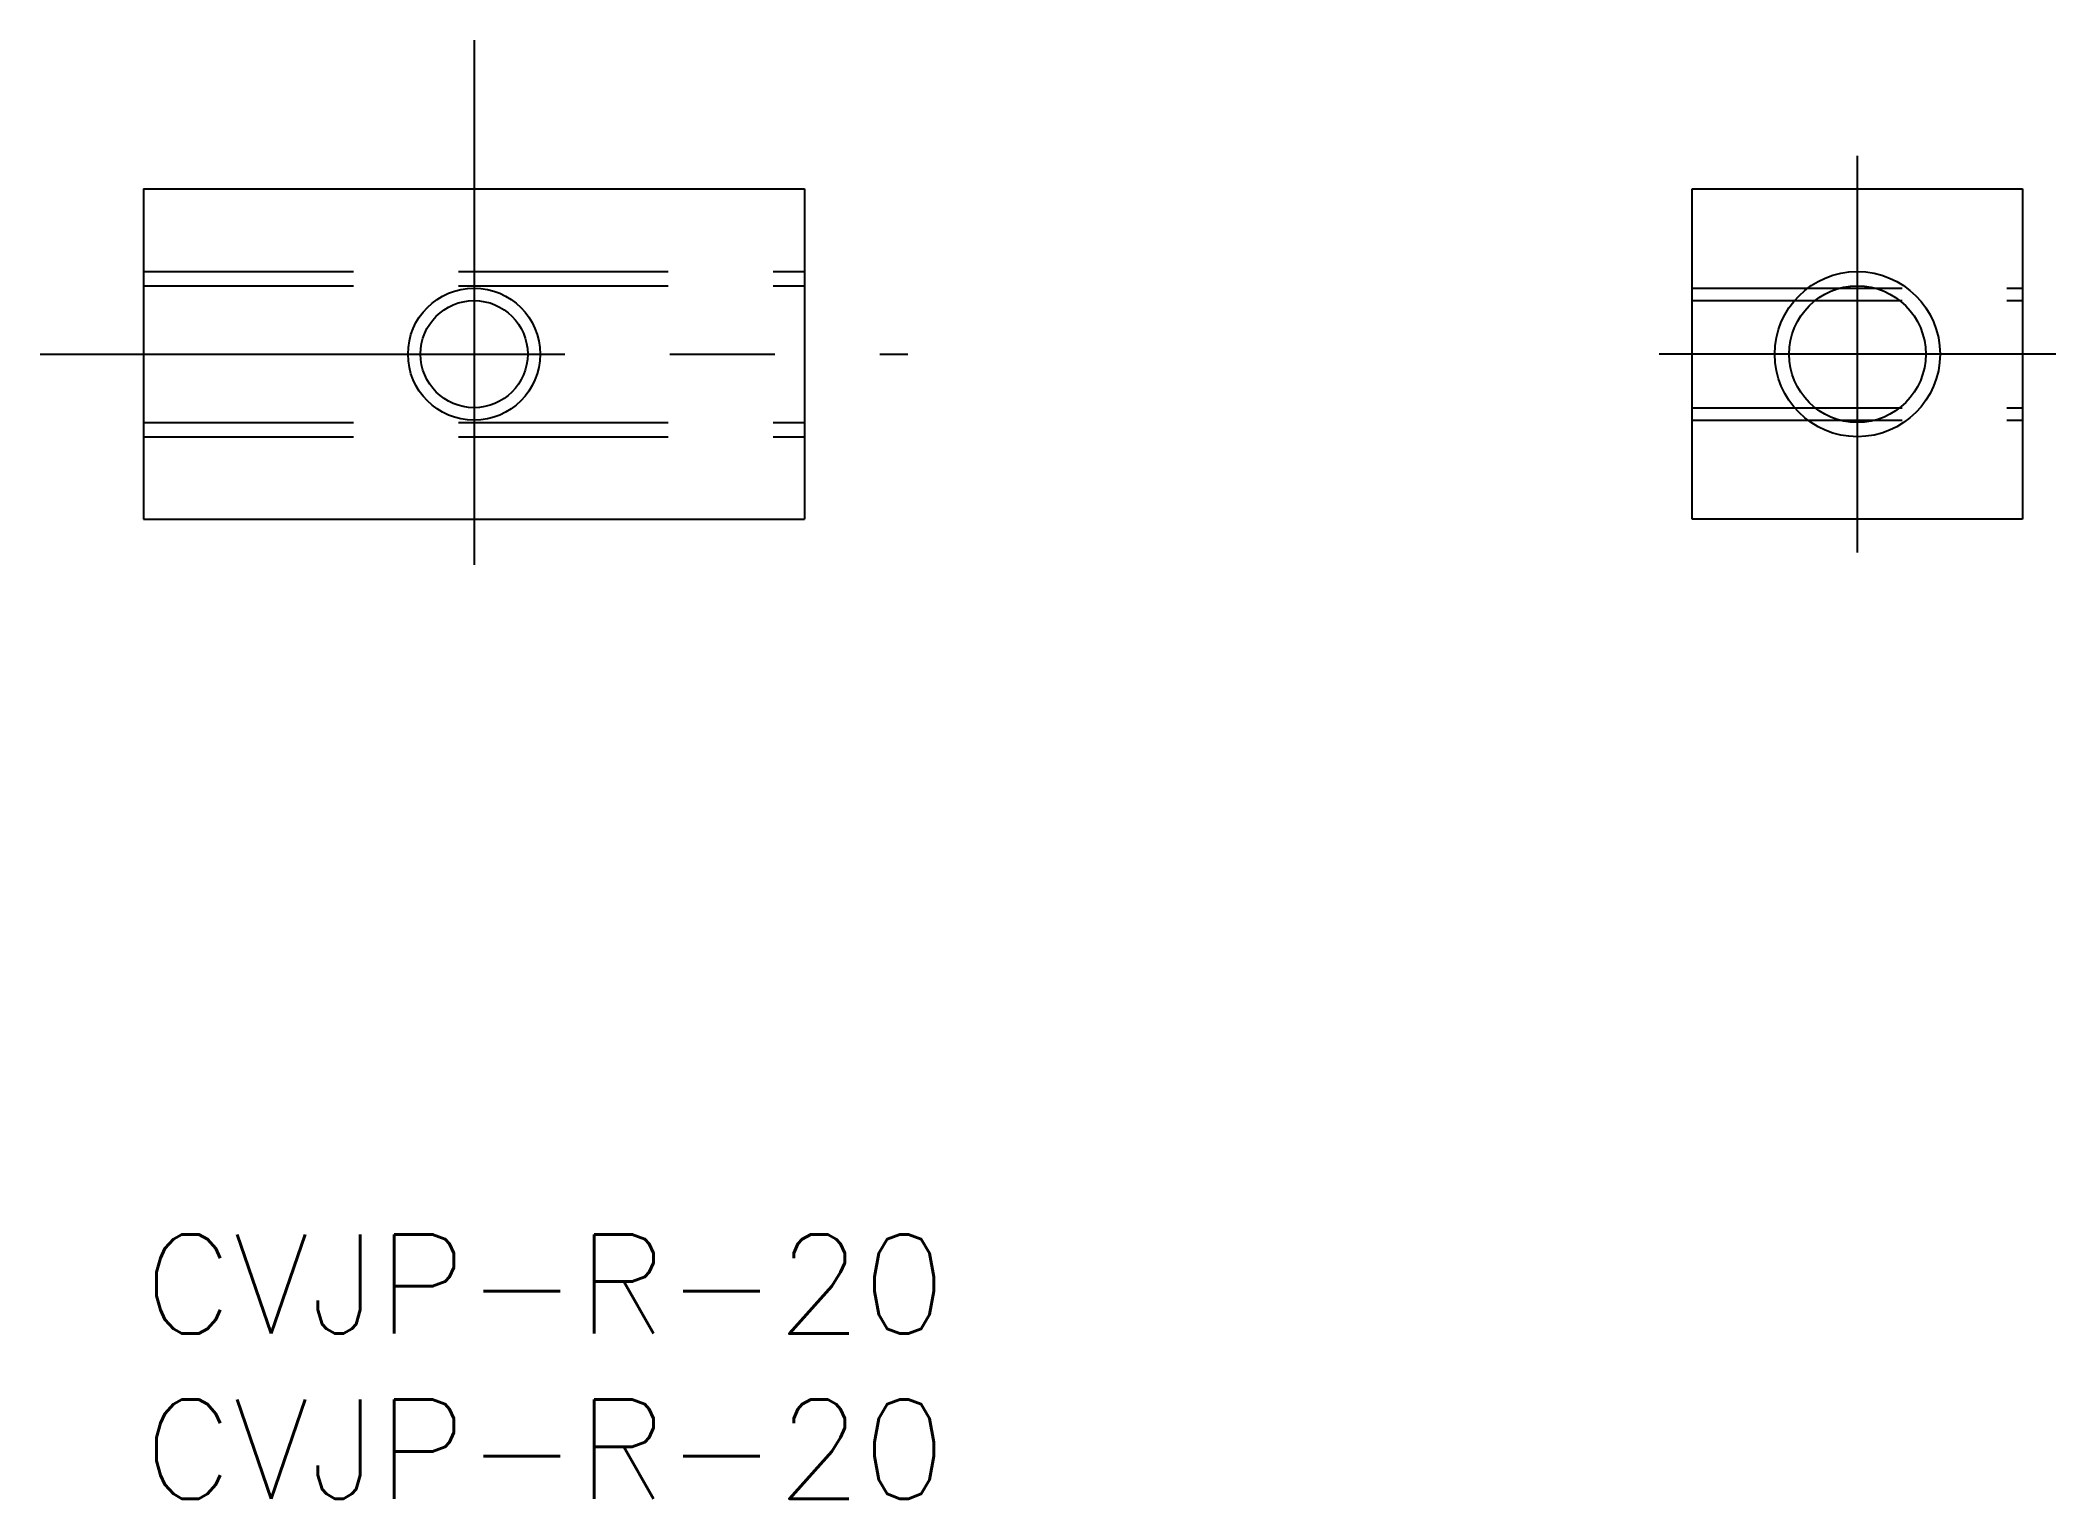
# Model space of a CAD drawing. Extents: x -3.1 to 57.9, y -8 to 36.1.
import ezdxf

# ---------------------------------------------------------------- set-up
doc = ezdxf.new("R2010")
doc.units = 0
doc.header["$LTSCALE"] = 0.5
doc.linetypes.add('CENTER', pattern=[50.8, 31.75, -6.35, 6.35, -6.35])
doc.linetypes.add('DASHED', pattern=[19.05, 12.7, -6.35])
doc.layers.get('0').update_dxf_attribs({"linetype": 'CONTINUOUS'})
doc.layers.add('CENTER', color=1, linetype='CENTER')
doc.styles.get("Standard").update_dxf_attribs({"font": 'txt.shx', "height": 3, "bigfont": 'bigfont.shx'})

# ---------------------------------------------------------------- blocks, each defined once
blk = doc.blocks.new('*U8')
at = {"color": 7, "linetype": 'CONTINUOUS'}
blk.add_text('CVJP-R-20', height=3, dxfattribs=at).set_placement((0, -3))
blk = doc.blocks.new('*U9')
at = {"color": 7, "linetype": 'CONTINUOUS'}
blk.add_text('CVJP-R-20', height=3, dxfattribs=at).set_placement((0, -8))

msp = doc.modelspace()

# ---------------------------------------------------------------- linework, layer by layer
at = {"color": 7, "linetype": 'CONTINUOUS'}
for p, q in [((0, 31.645), (0, 21.645)), ((0, 31.645), (20, 31.645)), ((20, 31.645), (20, 21.645)), ((46.861, 21.645), (46.861, 31.645)), ((46.861, 31.645), (56.861, 31.645)), ((56.861, 31.645), (56.861, 21.645)), ((0, 21.645), (20, 21.645)), ((56.861, 21.645), (46.861, 21.645))]:
    msp.add_line(p, q, dxfattribs=at)
at = {"color": 3, "linetype": 'DASHED'}
for p, q in [((0, 29.145), (20, 29.145)), ((0, 28.712), (20, 28.712)), ((46.861, 28.645), (56.861, 28.645)), ((46.861, 28.266), (56.861, 28.266)), ((46.861, 25.024), (56.861, 25.024)), ((0, 24.578), (20, 24.578)), ((46.861, 24.645), (56.861, 24.645)), ((0, 24.145), (20, 24.145))]:
    msp.add_line(p, q, dxfattribs=at)
at = {"color": 3, "linetype": 'CONTINUOUS'}
for centre, radius in [((51.861, 26.645), 2.5), ((10, 26.645), 2)]:
    msp.add_circle(centre, radius, dxfattribs=at)
at = {"color": 7, "linetype": 'CONTINUOUS'}
for centre, radius in [((51.861, 26.645), 2.067), ((10, 26.645), 1.621)]:
    msp.add_circle(centre, radius, dxfattribs=at)
at = {"layer": 'CENTER', "color": 1, "linetype": 'CENTER'}
for p, q in [((10, 36.145), (10, 17.145)), ((51.861, 20.645), (51.861, 32.645)), ((-3.127, 26.645), (23.127, 26.645)), ((57.861, 26.645), (45.861, 26.645))]:
    msp.add_line(p, q, dxfattribs=at)

# ---------------------------------------------------------------- block references
at = {"color": 7, "linetype": 'CONTINUOUS'}
for name in ['*U8', '*U9']:
    msp.add_blockref(name, (0, 0), dxfattribs=at)

doc.saveas('drawing.dxf')
